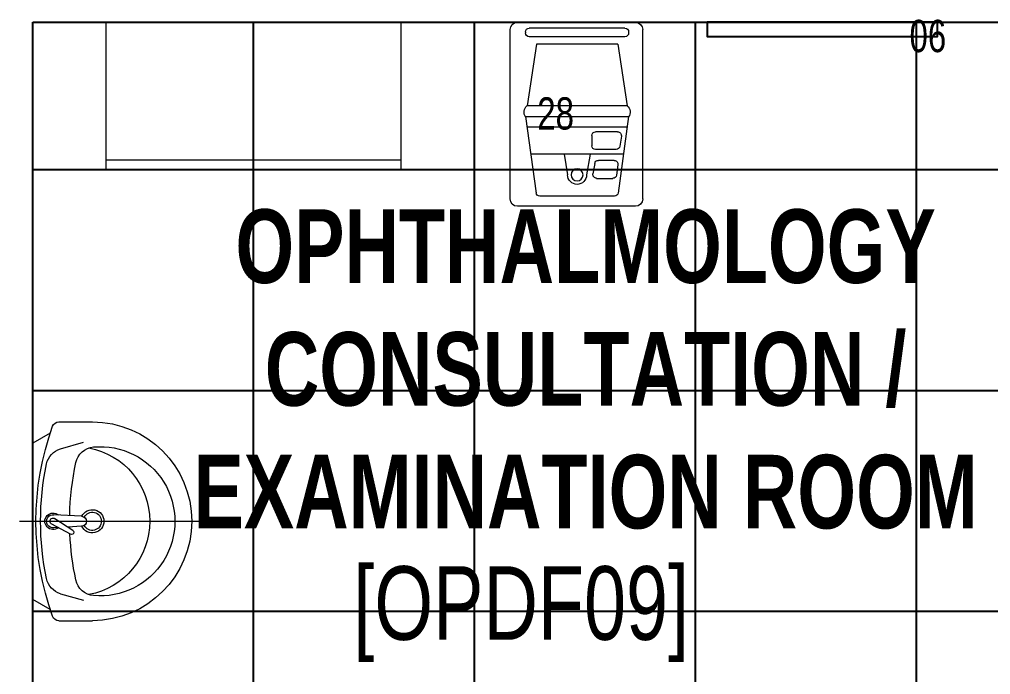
# Model space of a CAD drawing. Extents: x -560814 to 57327, y -29287 to 19916.
# Drawn here: x 10240 to 12877, y -9032 to -7252 of the extents above; entities that cross this region are included whole.
import ezdxf

# ---------------------------------------------------------------- set-up
doc = ezdxf.new("R2010")
doc.units = 0
doc.header["$LTSCALE"] = 0.25
doc.linetypes.add('DASHDOT', pattern=[25.4, 12.7, -6.35, 0, -6.35])
for name, color, linetype, lineweight in [('01-First Floor$0$72_EGR_BASE_TEXT', 252, 'Continuous', 5), ('01-First Floor$0$72_EGR_EQP_TAG', 142, 'Continuous', 5), ('01-First Floor$0$LOADING', 253, 'Continuous', 5), ('01-First Floor$0$SANIT', 250, 'Continuous', 5), ('01-First Floor$0$Walls', 251, 'Continuous', 5), ('E-LITE-CLNG-CNDT', 6, 'DASHDOT', 35)]:
    doc.layers.add(name, color=color, linetype=linetype, lineweight=lineweight)
doc.layers.add('01-First Floor$0$FALSE CEILING', color=251, linetype='Continuous')
doc.styles.add('01-First Floor$0$X3G_ENTITY_257CFD', font='swisscl.ttf', dxfattribs={"height": 200})
doc.styles.add('01-First Floor$0$X3G_ENTITY_9EC9', font='swisscl.ttf', dxfattribs={"height": 0.2})
doc.styles.add('01-First Floor$0$X3G_ENTITY_9F38', font='swisscl.ttf', dxfattribs={"height": 0.2})

# ---------------------------------------------------------------- blocks, each defined once
blk = doc.blocks.new('*X285')
at = {"color": 0}
for p, q in [((5, 3), (5, 3)), ((5, 3), (5, 3)), ((5, 3), (5, 3)), ((5, 3), (5, 3)), ((5, 3), (5, 3)), ((5, 3), (5, 3)), ((5, 3), (5, 3)), ((5, 3), (5, 3)), ((5, 3), (5, 3)), ((5, 3), (5, 3)), ((5, 3), (5, 3)), ((5, 3), (5, 3)), ((5, 3), (5, 3)), ((5, 3), (5, 3)), ((5, 3), (5, 3)), ((5, 3), (5, 3)), ((5, 3), (5, 3)), ((5, 3), (5, 3)), ((5, 3), (5, 3)), ((5, 3), (5, 3)), ((5, 3), (5, 3)), ((5, 3), (5, 3)), ((5, 3), (5, 3)), ((5, 3), (5, 3)), ((5, 3), (5, 3)), ((5, 3), (5, 3)), ((5, 3), (5, 3)), ((5, 3), (5, 3)), ((5, 3), (5, 3)), ((5, 3), (5, 3)), ((5, 3), (5, 3)), ((5, 3), (5, 3)), ((5, 3), (5, 3)), ((5, 3), (5, 3)), ((5, 3), (5, 3)), ((5, 3), (5, 3)), ((5, 3), (5, 3)), ((5, 3), (5, 3)), ((5, 3), (5, 3)), ((5, 3), (5, 3)), ((5, 3), (5, 3)), ((5, 3), (5, 3)), ((5, 3), (5, 3)), ((5, 3), (5, 3)), ((5, 3), (5, 3)), ((5, 3), (5, 3)), ((5, 3), (5, 3)), ((5, 3), (5, 3)), ((5, 3), (5, 3)), ((5, 3), (5, 3)), ((5, 3), (5, 3)), ((5, 3), (5, 3)), ((5, 3), (5, 3)), ((5, 3), (5, 3)), ((5, 3), (5, 3)), ((5, 3), (5, 3)), ((5, 3), (5, 3)), ((5, 3), (5, 3)), ((5, 3), (5, 3)), ((5, 3), (5, 3)), ((5, 3), (5, 3)), ((5, 3), (5, 3)), ((5, 3), (5, 3)), ((5, 3), (5, 3)), ((5, 3), (5, 3)), ((5, 3), (5, 3)), ((6, 3), (5, 3)), ((5, 3), (5, 3)), ((6, 3), (5, 3)), ((5, 3), (5, 3)), ((6, 3), (5, 3)), ((5, 3), (5, 3)), ((6, 3), (5, 3)), ((5, 3), (5, 3)), ((5, 3), (5, 3)), ((5, 3), (5, 3)), ((5, 3), (5, 3)), ((5, 3), (5, 3)), ((5, 3), (5, 3)), ((5, 3), (5, 3)), ((5, 3), (5, 3)), ((5, 3), (5, 3)), ((5, 3), (5, 3)), ((5, 3), (5, 3)), ((5, 3), (5, 3)), ((5, 3), (5, 3)), ((5, 3), (5, 3)), ((5, 3), (5, 3)), ((5, 3), (5, 3)), ((5, 3), (5, 3)), ((5, 3), (5, 3)), ((5, 3), (5, 3)), ((5, 3), (5, 3)), ((5, 3), (5, 3)), ((5, 3), (5, 3)), ((5, 3), (5, 3)), ((6, 3), (6, 3)), ((6, 3), (6, 3)), ((6, 3), (6, 3)), ((6, 3), (6, 3)), ((6, 3), (6, 3)), ((6, 3), (6, 3)), ((6, 3), (6, 3)), ((6, 3), (6, 3)), ((6, 3), (6, 3)), ((6, 3), (6, 3)), ((6, 3), (6, 3)), ((6, 3), (6, 3)), ((6, 3), (6, 3)), ((6, 3), (6, 3)), ((6, 3), (6, 3)), ((6, 3), (6, 3)), ((6, 3), (6, 3)), ((6, 3), (6, 3)), ((6, 3), (6, 3)), ((6, 3), (6, 3)), ((6, 3), (6, 3)), ((6, 3), (6, 3)), ((6, 3), (6, 3)), ((6, 3), (6, 3)), ((6, 3), (6, 3)), ((6, 3), (6, 3)), ((6, 3), (6, 3)), ((6, 3), (6, 3)), ((6, 3), (6, 3)), ((6, 3), (6, 3)), ((6, 3), (6, 3)), ((6, 3), (6, 3)), ((6, 3), (6, 3)), ((6, 3), (6, 3)), ((6, 3), (6, 3)), ((6, 3), (6, 3)), ((6, 3), (6, 3)), ((6, 3), (6, 3)), ((6, 3), (6, 3)), ((6, 3), (6, 3)), ((6, 3), (6, 3)), ((6, 3), (6, 3)), ((6, 3), (6, 3)), ((6, 3), (6, 3)), ((6, 3), (6, 3)), ((6, 3), (6, 3)), ((6, 3), (6, 3)), ((6, 3), (6, 3)), ((6, 3), (6, 3)), ((6, 3), (6, 3)), ((6, 3), (6, 3)), ((6, 3), (6, 3)), ((6, 3), (6, 3)), ((6, 3), (6, 3)), ((6, 3), (6, 3)), ((6, 3), (6, 3)), ((6, 3), (6, 3)), ((6, 3), (6, 3)), ((6, 3), (6, 3)), ((6, 3), (6, 3)), ((6, 3), (6, 3)), ((6, 3), (6, 3)), ((6, 3), (6, 3)), ((6, 3), (6, 3)), ((6, 3), (6, 3)), ((6, 3), (6, 3)), ((6, 3), (6, 3)), ((6, 3), (6, 3)), ((6, 3), (6, 3)), ((6, 3), (6, 3)), ((6, 3), (6, 3)), ((6, 3), (6, 3)), ((6, 3), (6, 3)), ((6, 3), (6, 3)), ((6, 3), (6, 3)), ((6, 3), (6, 3)), ((6, 3), (6, 3)), ((6, 3), (6, 3)), ((6, 3), (6, 3)), ((6, 3), (6, 3)), ((6, 3), (6, 3)), ((6, 3), (6, 3)), ((6, 3), (6, 3)), ((6, 3), (6, 3)), ((6, 3), (6, 3)), ((6, 3), (6, 3)), ((6, 3), (6, 3)), ((6, 3), (6, 3)), ((6, 3), (6, 3)), ((6, 3), (6, 3)), ((6, 3), (6, 3)), ((6, 3), (6, 3)), ((6, 3), (6, 3)), ((6, 3), (6, 3)), ((6, 3), (6, 3)), ((6, 3), (6, 3)), ((6, 3), (6, 3)), ((6, 3), (6, 3)), ((6, 3), (6, 3)), ((6, 3), (6, 3)), ((6, 3), (6, 3)), ((6, 3), (6, 3)), ((6, 3), (6, 3)), ((6, 3), (6, 3)), ((6, 3), (6, 3)), ((6, 3), (6, 3)), ((6, 3), (6, 3)), ((6, 3), (6, 3)), ((6, 3), (6, 3)), ((6, 3), (6, 3)), ((6, 3), (6, 3)), ((6, 3), (6, 3)), ((6, 3), (6, 3)), ((6, 3), (6, 3)), ((6, 3), (6, 3)), ((6, 3), (6, 3)), ((6, 3), (6, 3)), ((6, 3), (6, 3)), ((6, 3), (6, 3)), ((6, 3), (6, 3)), ((6, 3), (6, 3)), ((6, 3), (6, 3)), ((6, 3), (6, 3)), ((6, 3), (6, 3)), ((6, 3), (6, 3)), ((6, 3), (6, 3)), ((6, 3), (6, 3)), ((6, 3), (6, 3)), ((6, 3), (6, 3)), ((6, 3), (6, 3)), ((6, 3), (6, 3)), ((6, 3), (6, 3)), ((6, 3), (6, 3)), ((6, 3), (6, 3)), ((6, 3), (6, 3)), ((6, 3), (6, 3)), ((6, 3), (6, 3)), ((6, 3), (6, 3)), ((6, 3), (6, 3)), ((6, 3), (6, 3)), ((6, 3), (6, 3)), ((6, 3), (6, 3)), ((6, 3), (6, 3)), ((6, 3), (6, 3)), ((6, 3), (6, 3)), ((6, 3), (6, 3)), ((6, 3), (6, 3)), ((6, 3), (6, 3)), ((6, 3), (6, 3)), ((6, 3), (6, 3)), ((6, 3), (6, 3)), ((6, 3), (6, 3)), ((6, 3), (6, 3)), ((6, 3), (6, 3)), ((6, 3), (6, 3)), ((6, 3), (6, 3)), ((6, 3), (6, 3)), ((6, 3), (6, 3)), ((6, 3), (6, 3)), ((6, 3), (6, 3)), ((6, 3), (6, 3)), ((6, 3), (6, 3)), ((6, 3), (6, 3)), ((6, 3), (6, 3)), ((6, 3), (6, 3)), ((6, 3), (6, 3)), ((6, 3), (6, 3)), ((6, 3), (6, 3)), ((6, 3), (6, 3)), ((6, 3), (6, 3)), ((6, 3), (6, 3)), ((6, 3), (6, 3)), ((6, 3), (6, 3)), ((6, 3), (6, 3)), ((6, 3), (6, 3)), ((6, 3), (6, 3)), ((6, 3), (6, 3)), ((6, 3), (6, 3)), ((6, 3), (6, 3)), ((6, 3), (6, 3)), ((6, 3), (6, 3)), ((6, 3), (6, 3)), ((6, 3), (6, 3)), ((6, 3), (6, 3)), ((6, 3), (6, 3)), ((6, 3), (6, 3)), ((6, 3), (6, 3)), ((6, 3), (6, 3)), ((6, 3), (6, 3)), ((6, 3), (6, 3)), ((6, 3), (6, 3)), ((6, 3), (6, 3)), ((6, 3), (6, 3)), ((6, 3), (6, 3)), ((6, 3), (6, 3)), ((6, 3), (6, 3)), ((6, 3), (6, 3)), ((6, 3), (6, 3)), ((6, 3), (6, 3)), ((6, 3), (6, 3)), ((6, 3), (6, 3)), ((6, 3), (6, 3)), ((6, 3), (6, 3)), ((6, 3), (6, 3)), ((6, 3), (5, 3)), ((6, 3), (5, 3)), ((6, 3), (5, 3)), ((6, 3), (5, 3)), ((6, 3), (5, 3)), ((6, 3), (6, 3)), ((6, 3), (6, 3)), ((6, 3), (6, 3)), ((6, 3), (6, 3)), ((6, 3), (6, 3)), ((6, 3), (6, 3)), ((6, 3), (6, 3)), ((6, 3), (6, 3)), ((6, 3), (6, 3)), ((6, 3), (6, 3)), ((6, 3), (6, 3)), ((6, 3), (6, 3)), ((6, 3), (6, 3)), ((6, 3), (6, 3)), ((6, 3), (6, 3)), ((6, 3), (6, 3)), ((6, 3), (6, 3)), ((6, 3), (6, 3)), ((6, 3), (6, 3)), ((6, 3), (6, 3)), ((6, 3), (6, 3)), ((6, 3), (6, 3)), ((6, 3), (6, 3)), ((6, 3), (6, 3)), ((6, 3), (6, 3)), ((6, 3), (6, 3)), ((6, 3), (6, 3)), ((6, 3), (6, 3)), ((6, 3), (6, 3)), ((6, 3), (6, 3)), ((6, 3), (6, 3)), ((6, 3), (6, 3)), ((6, 3), (6, 3)), ((6, 3), (6, 3)), ((6, 3), (6, 3)), ((6, 3), (6, 3)), ((6, 3), (6, 3)), ((6, 3), (6, 3)), ((6, 3), (6, 3)), ((6, 3), (6, 3)), ((6, 3), (6, 3)), ((6, 3), (6, 3)), ((6, 3), (6, 3)), ((6, 3), (6, 3)), ((6, 3), (6, 3)), ((6, 3), (6, 3)), ((6, 3), (6, 3)), ((6, 3), (6, 3)), ((6, 3), (6, 3)), ((6, 3), (6, 3)), ((6, 3), (6, 3)), ((6, 3), (6, 3)), ((6, 3), (6, 3)), ((6, 3), (6, 3)), ((6, 3), (6, 3)), ((6, 3), (6, 3)), ((6, 3), (6, 3)), ((6, 3), (6, 3)), ((6, 3), (6, 3)), ((6, 3), (6, 3)), ((6, 3), (6, 3)), ((6, 3), (6, 3)), ((6, 3), (6, 3)), ((6, 3), (6, 3)), ((6, 3), (6, 3)), ((6, 3), (6, 3)), ((6, 3), (6, 3)), ((6, 3), (6, 3)), ((6, 3), (6, 3)), ((6, 3), (6, 3)), ((6, 3), (6, 3)), ((6, 3), (6, 3)), ((6, 3), (6, 3)), ((6, 3), (6, 3)), ((6, 3), (6, 3)), ((6, 3), (6, 3)), ((6, 3), (6, 3)), ((6, 3), (6, 3)), ((6, 3), (6, 3)), ((6, 3), (6, 3)), ((6, 3), (6, 3)), ((6, 3), (6, 3)), ((6, 3), (6, 3)), ((6, 3), (6, 3)), ((6, 3), (6, 3)), ((6, 3), (6, 3)), ((6, 3), (6, 3)), ((6, 3), (6, 3)), ((6, 3), (6, 3)), ((6, 3), (6, 3)), ((6, 3), (6, 3)), ((6, 3), (6, 3)), ((6, 3), (6, 3)), ((6, 3), (6, 3)), ((6, 3), (6, 3)), ((6, 3), (6, 3)), ((6, 3), (6, 3)), ((6, 3), (6, 3)), ((6, 3), (6, 3)), ((6, 3), (6, 3)), ((6, 3), (6, 3)), ((6, 3), (6, 3)), ((6, 3), (6, 3)), ((6, 3), (6, 3)), ((6, 3), (6, 3)), ((6, 3), (6, 3)), ((6, 3), (6, 3)), ((6, 3), (6, 3)), ((6, 3), (6, 3)), ((6, 3), (6, 3)), ((6, 3), (6, 3)), ((6, 3), (6, 3)), ((6, 3), (6, 3)), ((6, 3), (6, 3)), ((6, 3), (6, 3)), ((6, 3), (6, 3)), ((6, 3), (6, 3)), ((6, 3), (6, 3)), ((6, 3), (6, 3)), ((6, 3), (6, 3)), ((6, 3), (6, 3)), ((6, 3), (6, 3)), ((6, 3), (6, 3)), ((6, 3), (6, 3)), ((6, 3), (6, 3)), ((6, 3), (6, 3)), ((6, 3), (6, 3)), ((6, 3), (6, 3)), ((6, 3), (6, 3)), ((6, 3), (6, 3)), ((6, 3), (6, 3)), ((6, 3), (6, 3)), ((6, 3), (6, 3)), ((6, 3), (6, 3)), ((6, 3), (6, 3)), ((6, 3), (6, 3)), ((6, 3), (6, 3)), ((6, 3), (6, 3)), ((6, 3), (6, 3)), ((6, 3), (6, 3)), ((6, 3), (6, 3)), ((6, 3), (6, 3)), ((6, 3), (6, 3)), ((6, 3), (6, 3)), ((6, 3), (6, 3)), ((6, 3), (6, 3)), ((6, 3), (6, 3)), ((6, 3), (6, 3)), ((6, 3), (6, 3)), ((6, 3), (6, 3)), ((6, 3), (6, 3)), ((6, 3), (6, 3)), ((6, 3), (6, 3)), ((6, 3), (6, 3)), ((6, 3), (6, 3)), ((6, 3), (6, 3)), ((6, 3), (6, 3)), ((6, 3), (6, 3)), ((6, 3), (6, 3)), ((6, 3), (6, 3)), ((6, 3), (6, 3)), ((6, 3), (6, 3)), ((6, 3), (6, 3)), ((6, 3), (6, 3)), ((6, 3), (6, 3)), ((6, 3), (6, 3)), ((6, 3), (6, 3)), ((6, 3), (6, 3)), ((6, 3), (6, 3)), ((6, 3), (6, 3)), ((6, 3), (6, 3)), ((6, 3), (6, 3)), ((6, 3), (6, 3)), ((6, 3), (6, 3)), ((6, 3), (6, 3)), ((6, 3), (6, 3)), ((6, 3), (6, 3)), ((6, 3), (6, 3)), ((6, 3), (6, 3)), ((6, 3), (6, 3)), ((6, 3), (6, 3)), ((6, 3), (6, 3)), ((6, 3), (6, 3)), ((6, 3), (6, 3)), ((6, 3), (6, 3)), ((6, 3), (6, 3)), ((6, 3), (6, 3)), ((6, 3), (6, 3)), ((6, 3), (6, 3)), ((6, 3), (6, 3)), ((6, 3), (6, 3)), ((6, 3), (6, 3)), ((6, 3), (6, 3)), ((6, 3), (6, 3)), ((6, 3), (6, 3)), ((6, 3), (6, 3)), ((6, 3), (6, 3)), ((6, 3), (6, 3)), ((6, 3), (6, 3)), ((6, 3), (6, 3)), ((6, 3), (6, 3)), ((6, 3), (6, 3)), ((6, 3), (6, 3)), ((6, 3), (6, 3)), ((6, 3), (6, 3)), ((6, 3), (6, 3)), ((6, 3), (6, 3)), ((6, 3), (6, 3)), ((6, 3), (6, 3)), ((6, 3), (6, 3)), ((6, 3), (6, 3)), ((6, 3), (6, 3)), ((6, 3), (6, 3)), ((6, 3), (6, 3)), ((6, 3), (6, 3)), ((6, 3), (6, 3)), ((6, 3), (6, 3)), ((6, 3), (6, 3)), ((6, 3), (6, 3)), ((6, 3), (6, 3)), ((6, 3), (6, 3)), ((6, 3), (6, 3)), ((6, 3), (6, 3)), ((6, 3), (6, 3)), ((6, 3), (6, 3)), ((6, 3), (6, 3)), ((6, 3), (6, 3)), ((6, 3), (6, 3)), ((6, 3), (6, 3)), ((6, 3), (6, 3)), ((6, 3), (6, 3)), ((6, 3), (6, 3)), ((6, 3), (6, 3)), ((6, 3), (6, 3)), ((6, 3), (6, 3)), ((6, 3), (6, 3)), ((6, 3), (6, 3)), ((6, 3), (6, 3)), ((6, 3), (6, 3)), ((6, 3), (6, 3)), ((6, 3), (6, 3)), ((6, 3), (6, 3)), ((6, 3), (6, 3)), ((6, 3), (6, 3)), ((6, 3), (6, 3)), ((6, 3), (6, 3)), ((6, 3), (6, 3)), ((6, 3), (6, 3)), ((6, 3), (6, 3)), ((6, 3), (6, 3)), ((6, 3), (6, 3)), ((6, 3), (6, 3)), ((6, 3), (6, 3)), ((6, 3), (6, 3)), ((6, 3), (6, 3)), ((6, 3), (6, 3)), ((6, 3), (6, 3)), ((6, 3), (6, 3)), ((6, 3), (6, 3)), ((6, 3), (6, 3)), ((6, 3), (6, 3)), ((6, 3), (6, 3)), ((6, 3), (6, 3)), ((6, 3), (6, 3)), ((6, 3), (6, 3)), ((6, 3), (6, 3)), ((6, 3), (6, 3)), ((6, 3), (6, 3)), ((6, 3), (6, 3)), ((6, 3), (6, 3)), ((6, 3), (6, 3)), ((6, 3), (6, 3)), ((6, 3), (6, 3)), ((6, 3), (6, 3)), ((6, 3), (6, 3)), ((6, 3), (6, 3)), ((6, 3), (6, 3)), ((6, 3), (6, 3)), ((6, 3), (6, 3)), ((6, 3), (6, 3)), ((6, 3), (6, 3)), ((6, 3), (6, 3)), ((6, 3), (6, 3)), ((6, 3), (6, 3)), ((6, 3), (6, 3)), ((6, 3), (6, 3)), ((6, 3), (6, 3)), ((6, 3), (6, 3)), ((6, 3), (6, 3)), ((6, 3), (6, 3)), ((6, 3), (6, 3)), ((6, 3), (6, 3)), ((6, 3), (6, 3)), ((6, 3), (6, 3)), ((6, 3), (6, 3)), ((6, 3), (6, 3)), ((6, 3), (6, 3)), ((6, 3), (6, 3)), ((6, 3), (6, 3)), ((6, 3), (6, 3)), ((6, 3), (6, 3)), ((6, 3), (6, 3)), ((6, 3), (6, 3)), ((6, 3), (6, 3)), ((6, 3), (6, 3)), ((6, 3), (6, 3)), ((6, 3), (6, 3)), ((6, 3), (6, 3)), ((6, 3), (6, 3)), ((6, 3), (6, 3)), ((6, 3), (6, 3)), ((6, 3), (6, 3)), ((6, 3), (6, 3)), ((6, 3), (6, 3)), ((6, 3), (6, 3)), ((6, 3), (6, 3)), ((6, 3), (6, 3))]:
    blk.add_line(p, q, dxfattribs=at)
blk = doc.blocks.new('*X286')
at = {"color": 0}
for p, q in [((13, 1), (13, 1)), ((13, 1), (13, 1)), ((13, 1), (13, 1)), ((13, 1), (13, 1)), ((13, 1), (13, 1)), ((13, 1), (13, 1)), ((13, 1), (13, 1)), ((13, 1), (13, 1)), ((13, 1), (13, 1)), ((13, 1), (13, 1)), ((13, 1), (13, 1)), ((13, 1), (13, 1)), ((13, 1), (13, 1)), ((13, 1), (13, 1)), ((13, 1), (13, 1)), ((13, 1), (14, 1)), ((13, 1), (14, 1)), ((13, 1), (14, 1)), ((13, 1), (13, 1)), ((13, 1), (13, 1)), ((13, 1), (13, 1)), ((13, 1), (13, 1)), ((13, 1), (13, 1)), ((13, 1), (13, 1)), ((13, 1), (13, 1)), ((13, 1), (13, 1)), ((13, 1), (13, 1)), ((13, 1), (13, 1)), ((13, 1), (13, 1)), ((13, 1), (13, 1)), ((13, 1), (13, 1)), ((13, 1), (13, 1)), ((13, 1), (13, 1)), ((13, 1), (13, 1)), ((13, 1), (13, 1)), ((13, 1), (13, 1)), ((13, 1), (13, 1)), ((13, 1), (13, 1)), ((13, 1), (13, 1)), ((13, 1), (13, 1)), ((13, 1), (13, 1)), ((13, 1), (13, 1)), ((13, 1), (13, 1)), ((13, 1), (13, 1)), ((13, 1), (13, 1)), ((13, 1), (13, 1)), ((13, 1), (13, 1)), ((13, 1), (13, 1)), ((13, 1), (13, 1)), ((13, 1), (13, 1)), ((13, 1), (13, 1)), ((13, 1), (13, 1)), ((13, 1), (13, 1)), ((13, 1), (13, 1)), ((13, 1), (13, 1)), ((13, 1), (13, 1)), ((13, 1), (13, 1)), ((13, 1), (13, 1)), ((13, 1), (13, 1)), ((13, 1), (13, 1)), ((13, 1), (13, 1)), ((13, 1), (13, 1)), ((13, 1), (13, 1)), ((13, 1), (13, 1)), ((13, 1), (13, 1)), ((13, 1), (13, 1)), ((13, 1), (13, 1)), ((13, 1), (13, 1)), ((13, 1), (13, 1)), ((13, 1), (13, 1)), ((13, 1), (13, 1)), ((13, 1), (13, 1)), ((13, 1), (13, 1)), ((13, 1), (13, 1)), ((13, 1), (13, 1)), ((13, 1), (13, 1)), ((13, 1), (13, 1)), ((13, 1), (13, 1)), ((13, 1), (13, 1)), ((13, 1), (13, 1)), ((13, 1), (13, 1)), ((13, 1), (13, 1)), ((13, 1), (13, 1)), ((13, 1), (13, 1)), ((13, 1), (13, 1)), ((13, 1), (13, 1)), ((13, 1), (13, 1)), ((13, 1), (13, 1)), ((13, 1), (13, 1)), ((13, 1), (13, 1)), ((13, 1), (13, 1)), ((13, 1), (13, 1)), ((13, 1), (13, 1)), ((13, 1), (13, 1)), ((13, 1), (13, 1)), ((13, 1), (13, 1)), ((13, 1), (13, 1)), ((13, 1), (13, 1)), ((13, 1), (13, 1)), ((13, 1), (13, 1)), ((13, 1), (13, 1)), ((13, 1), (13, 1)), ((13, 1), (13, 1)), ((13, 1), (13, 1)), ((13, 1), (13, 1)), ((13, 1), (13, 1)), ((13, 1), (13, 1)), ((13, 1), (13, 1)), ((13, 1), (13, 1)), ((13, 1), (13, 1)), ((13, 1), (13, 1)), ((13, 1), (13, 1)), ((13, 1), (13, 1)), ((13, 1), (13, 1)), ((13, 1), (13, 1)), ((13, 1), (13, 1)), ((13, 1), (13, 1)), ((13, 1), (13, 1)), ((13, 1), (13, 1)), ((13, 1), (13, 1)), ((13, 1), (13, 1)), ((13, 1), (13, 1)), ((13, 1), (13, 1)), ((13, 1), (14, 1)), ((13, 0), (13, 0)), ((13, 0), (13, 0)), ((13, 0), (13, 0)), ((13, 0), (13, 0)), ((13, 0), (13, 0)), ((13, 0), (13, 0)), ((13, 0), (13, 0)), ((13, 0), (13, 0)), ((13, 0), (13, 0)), ((13, 0), (13, 0)), ((13, 0), (13, 0)), ((13, 0), (13, 0)), ((13, 0), (13, 0)), ((13, 0), (13, 0)), ((13, 0), (13, 0)), ((13, 0), (13, 0)), ((13, 0), (13, 0)), ((13, 0), (13, 0)), ((13, 0), (13, 0)), ((13, 0), (13, 0)), ((13, 0), (13, 0)), ((13, 0), (13, 0)), ((13, 0), (13, 0)), ((13, 0), (13, 0)), ((13, 0), (13, 0)), ((13, 0), (13, 0)), ((13, 0), (13, 0)), ((13, 0), (13, 0)), ((13, 0), (13, 0)), ((13, 0), (13, 0)), ((13, 0), (13, 0)), ((13, 0), (13, 0)), ((13, 0), (13, 0)), ((13, 0), (13, 0)), ((13, 0), (13, 0)), ((13, 0), (13, 0)), ((13, 0), (13, 0)), ((13, 0), (13, 0)), ((13, 0), (13, 0)), ((13, 0), (13, 0)), ((13, 0), (13, 0)), ((13, 0), (13, 0)), ((13, 0), (13, 0)), ((13, 0), (13, 0)), ((13, 0), (13, 0)), ((13, 0), (13, 0)), ((13, 0), (13, 0)), ((13, 0), (13, 0)), ((13, 0), (14, 0)), ((13, 0), (14, 0)), ((13, 0), (13, 0)), ((13, 0), (14, 0)), ((14, 1), (14, 1)), ((14, 1), (14, 1)), ((14, 1), (14, 1)), ((14, 1), (14, 1)), ((14, 1), (14, 1)), ((14, 1), (14, 1)), ((14, 1), (14, 1)), ((14, 1), (14, 1)), ((14, 1), (14, 1)), ((14, 1), (14, 1)), ((14, 1), (14, 1)), ((14, 1), (14, 1)), ((14, 1), (14, 1)), ((14, 1), (14, 1)), ((14, 1), (14, 1)), ((14, 1), (14, 1)), ((14, 1), (14, 1)), ((14, 1), (14, 1)), ((14, 1), (14, 1)), ((14, 1), (14, 1)), ((14, 1), (14, 1)), ((14, 1), (14, 1)), ((14, 1), (14, 1)), ((14, 1), (14, 1)), ((14, 1), (14, 1)), ((14, 1), (14, 1)), ((14, 1), (14, 1)), ((14, 1), (14, 1)), ((14, 1), (14, 1)), ((14, 1), (14, 1)), ((14, 1), (14, 1)), ((14, 1), (14, 1)), ((14, 1), (14, 1)), ((14, 1), (14, 1)), ((14, 1), (14, 1)), ((14, 1), (14, 1)), ((14, 1), (14, 1)), ((14, 1), (14, 1)), ((14, 1), (14, 1)), ((14, 1), (14, 1)), ((14, 1), (14, 1)), ((14, 1), (14, 1)), ((14, 1), (14, 1)), ((14, 1), (14, 1)), ((14, 1), (14, 1)), ((14, 1), (14, 1)), ((14, 1), (14, 1)), ((14, 1), (14, 1)), ((14, 1), (14, 1)), ((14, 1), (14, 1)), ((14, 1), (14, 1)), ((14, 1), (14, 1)), ((14, 1), (14, 1)), ((14, 1), (14, 1)), ((14, 1), (14, 1)), ((14, 1), (14, 1)), ((14, 1), (14, 1)), ((14, 1), (14, 1)), ((14, 1), (14, 1)), ((14, 1), (14, 1)), ((14, 1), (14, 1)), ((14, 1), (14, 1)), ((14, 1), (14, 1)), ((14, 1), (14, 1)), ((14, 1), (14, 1)), ((14, 1), (14, 1)), ((14, 1), (14, 1)), ((14, 1), (14, 1)), ((14, 1), (14, 1)), ((14, 1), (14, 1)), ((14, 1), (14, 1)), ((14, 1), (14, 1)), ((14, 1), (14, 1)), ((14, 1), (14, 1)), ((14, 1), (14, 1)), ((14, 1), (14, 1)), ((14, 1), (14, 1)), ((14, 1), (14, 1)), ((14, 1), (14, 1)), ((14, 1), (14, 1)), ((14, 1), (14, 1)), ((14, 1), (14, 1)), ((14, 1), (14, 1)), ((14, 1), (14, 1)), ((14, 1), (14, 1)), ((14, 1), (14, 1)), ((14, 1), (14, 1)), ((14, 1), (14, 1)), ((14, 1), (14, 1)), ((14, 1), (14, 1)), ((14, 1), (14, 1)), ((14, 1), (14, 1)), ((14, 1), (14, 1)), ((14, 1), (14, 1)), ((14, 0), (14, 0)), ((14, 0), (14, 0)), ((14, 0), (14, 0)), ((14, 0), (14, 0)), ((14, 0), (14, 0)), ((14, 0), (14, 0)), ((14, 0), (14, 0)), ((14, 0), (14, 0)), ((14, 0), (14, 0)), ((14, 0), (14, 0)), ((14, 0), (14, 0)), ((14, 0), (14, 0)), ((14, 0), (14, 0)), ((14, 0), (14, 0)), ((14, 0), (14, 0)), ((14, 0), (14, 0)), ((14, 0), (14, 0)), ((14, 0), (14, 0)), ((14, 0), (14, 0)), ((14, 0), (14, 0)), ((14, 0), (14, 0)), ((14, 0), (14, 0)), ((14, 0), (14, 0)), ((14, 0), (14, 0)), ((14, 0), (14, 0)), ((14, 0), (14, 0)), ((14, 0), (14, 0)), ((14, 0), (14, 0)), ((14, 0), (14, 0)), ((14, 0), (14, 0)), ((14, 0), (14, 0)), ((14, 0), (14, 0)), ((14, 0), (14, 0)), ((14, 0), (14, 0)), ((14, 0), (14, 0)), ((14, 0), (14, 0)), ((14, 0), (14, 0)), ((14, 0), (14, 0)), ((14, 0), (14, 0)), ((14, 0), (14, 0)), ((14, 0), (14, 0)), ((14, 0), (14, 0)), ((14, 0), (14, 0)), ((14, 0), (14, 0)), ((14, 0), (14, 0)), ((14, 0), (14, 0)), ((14, 0), (14, 0)), ((14, 0), (14, 0)), ((13, 0), (13, 0)), ((13, 0), (14, 0)), ((13, 0), (13, 0)), ((13, 0), (14, 0)), ((13, 0), (13, 0)), ((13, 0), (14, 0)), ((13, 0), (13, 0)), ((13, 0), (13, 0)), ((13, 0), (13, 0)), ((13, 0), (13, 0)), ((13, 0), (14, 0)), ((13, 0), (13, 0)), ((13, 0), (14, 0)), ((13, 0), (13, 0)), ((13, 0), (14, 0)), ((13, 0), (13, 0)), ((13, 0), (14, 0)), ((13, 0), (13, 0)), ((13, 0), (14, 0)), ((13, 0), (13, 0)), ((13, 0), (14, 0)), ((13, 0), (13, 0)), ((13, 0), (14, 0)), ((13, 0), (13, 0)), ((13, 0), (13, 0)), ((13, 0), (13, 0)), ((13, 0), (14, 0)), ((13, 0), (13, 0)), ((13, 0), (14, 0)), ((13, 0), (13, 0)), ((13, 0), (14, 0)), ((13, 0), (13, 0)), ((13, 0), (14, 0)), ((13, 0), (13, 0)), ((13, 0), (13, 0)), ((13, 0), (13, 0)), ((13, 0), (13, 0)), ((13, 0), (13, 0)), ((13, 0), (13, 0)), ((13, 0), (13, 0)), ((13, 0), (13, 0)), ((13, 0), (13, 0)), ((13, 0), (13, 0)), ((13, 0), (13, 0)), ((13, 0), (13, 0)), ((13, 0), (13, 0)), ((13, 0), (13, 0)), ((13, 0), (13, 0)), ((13, 0), (13, 0)), ((13, 0), (13, 0)), ((13, 0), (13, 0)), ((13, 0), (13, 0)), ((13, 0), (13, 0)), ((13, 0), (13, 0)), ((13, 0), (13, 0)), ((13, 0), (13, 0)), ((13, 0), (13, 0)), ((13, 0), (13, 0)), ((13, 0), (13, 0)), ((13, 0), (13, 0)), ((13, 0), (13, 0)), ((13, 0), (13, 0)), ((13, 0), (13, 0)), ((13, 0), (13, 0)), ((13, -1), (13, -1)), ((13, -1), (13, -1)), ((13, -1), (13, -1)), ((13, -1), (13, -1)), ((13, -1), (13, -1)), ((13, -1), (14, -1)), ((13, -1), (13, -1)), ((14, 0), (14, 0)), ((14, 0), (14, 0)), ((14, 0), (14, 0)), ((14, 0), (14, 0)), ((14, 0), (14, 0)), ((14, 0), (14, 0)), ((14, 0), (14, 0)), ((14, 0), (14, 0)), ((14, 0), (14, 0)), ((14, 0), (14, 0)), ((14, 0), (14, 0)), ((14, 0), (14, 0)), ((14, 0), (14, 0)), ((14, 0), (14, 0)), ((14, 0), (14, 0)), ((13, 0), (14, 0)), ((14, 0), (14, 0)), ((14, 0), (14, 0)), ((14, 0), (14, 0)), ((14, 0), (14, 0)), ((14, 0), (14, 0)), ((14, 0), (14, 0)), ((14, 0), (14, 0)), ((14, 0), (14, 0)), ((14, 0), (14, 0)), ((14, 0), (14, 0)), ((14, 0), (14, 0)), ((14, 0), (14, 0)), ((14, 0), (14, 0)), ((14, 0), (14, 0)), ((14, 0), (14, 0)), ((14, 0), (14, 0)), ((14, 0), (14, 0)), ((14, 0), (14, 0)), ((14, 0), (14, 0)), ((14, 0), (14, 0)), ((14, 0), (14, 0)), ((14, 0), (14, 0)), ((14, 0), (14, 0)), ((14, 0), (14, 0)), ((14, 0), (14, 0)), ((14, 0), (14, 0)), ((14, 0), (14, 0)), ((14, 0), (14, 0)), ((14, 0), (14, 0)), ((14, 0), (14, 0)), ((14, 0), (14, 0)), ((14, 0), (14, 0)), ((14, 0), (14, 0)), ((14, 0), (14, 0)), ((14, -1), (14, -1)), ((14, -1), (14, -1)), ((14, -1), (14, -1)), ((14, -1), (14, -1)), ((14, -1), (14, -1))]:
    blk.add_line(p, q, dxfattribs=at)
blk = doc.blocks.new('01-First Floor$0$ME13380B-P')
for p, q in [((-0.18, 0.02), (-0.18, 0.48)), ((-0.16, 0.5), (0.16, 0.5)), ((-0.1316, 0.484), (0.1279, 0.484)), ((0.18, 0.02), (0.18, 0.48)), ((-0.1418, 0.4738), (-0.1418, 0.4709)), ((-0.1316, 0.4607), (0.1279, 0.4607)), ((0.1382, 0.4738), (0.1382, 0.4709)), ((-0.1121, 0.4407), (-0.1379, 0.2729)), ((-0.1121, 0.4407), (0.1084, 0.4407)), ((0.1084, 0.4407), (0.1342, 0.2729)), ((-0.1379, 0.2729), (0.1342, 0.2729)), ((-0.1418, 0.244), (-0.1133, 0.0362)), ((-0.1417, 0.2432), (0.138, 0.2432)), ((0.1382, 0.244), (0.1096, 0.0362)), ((-0.1379, 0.2151), (0.1342, 0.2151)), ((-0.122, 0.1909), (-0.1181, 0.163)), ((-0.1118, 0.2026), (-0.0521, 0.2026)), ((-0.0418, 0.1923), (-0.0418, 0.1644)), ((-0.1278, 0.1416), (0.1241, 0.1416)), ((-0.108, 0.1541), (-0.0521, 0.1541)), ((-0.0371, 0.1416), (-0.0277, 0.0855)), ((0.0334, 0.1416), (0.024, 0.0855)), ((-0.1128, 0.1131), (-0.1089, 0.0849)), ((-0.1026, 0.1248), (-0.0597, 0.1248)), ((-0.0496, 0.1162), (-0.0448, 0.088)), ((-0.0549, 0.076), (-0.0988, 0.076)), ((-0.1032, 0.0273), (0.0995, 0.0273)), ((-0.16, 0), (0.16, 0))]:
    blk.add_line(p, q)
for points in [[(0.1084, 0.4407), (0.1084, 0.4407), (0.1084, 0.4407), (0.1084, 0.4407), (0.1084, 0.4407), (0.1084, 0.4407), (0.1084, 0.4407), (0.1084, 0.4407), (0.1084, 0.4407), (0.1084, 0.4407), (0.1084, 0.4407), (0.1084, 0.4407), (0.1084, 0.4407), (0.1084, 0.4407), (0.1084, 0.4407), (0.1084, 0.4407), (0.1084, 0.4407), (0.1084, 0.4407), (0.1084, 0.4407), (0.1084, 0.4407), (0.1084, 0.4407), (0.1084, 0.4407), (0.1084, 0.4407), (0.1084, 0.4407), (0.1084, 0.4407), (0.1084, 0.4407), (0.1084, 0.4407), (0.1084, 0.4407), (0.1084, 0.4407), (0.1084, 0.4407), (0.1084, 0.4407), (0.1084, 0.4407), (0.1084, 0.4407), (0.1084, 0.4407), (0.1084, 0.4407), (0.1084, 0.4407), (0.1084, 0.4407), (0.1084, 0.4407), (0.1084, 0.4407), (0.1084, 0.4407), (0.1084, 0.4407), (0.1084, 0.4407), (0.1084, 0.4407), (0.1084, 0.4407), (0.1084, 0.4407), (0.1084, 0.4407), (0.1084, 0.4407), (0.1084, 0.4407), (0.1084, 0.4407), (0.1084, 0.4407), (0.1084, 0.4407), (0.1084, 0.4407), (0.1084, 0.4407), (0.1084, 0.4407), (0.1084, 0.4407), (0.1084, 0.4407), (0.1084, 0.4407), (0.1084, 0.4407), (0.1084, 0.4407), (0.1084, 0.4407), (0.1084, 0.4407), (0.1084, 0.4407), (0.1084, 0.4407), (0.1084, 0.4407), (0.1084, 0.4407), (0.1084, 0.4407), (0.1084, 0.4407), (0.1084, 0.4407), (0.1084, 0.4407), (0.1084, 0.4407), (0.1084, 0.4407), (0.1084, 0.4407), (0.1084, 0.4407), (0.1084, 0.4407), (0.1084, 0.4407), (0.1084, 0.4407), (0.1084, 0.4407), (0.1084, 0.4407), (0.1084, 0.4407), (0.1084, 0.4407), (0.1084, 0.4407), (0.1084, 0.4407), (0.1084, 0.4407), (0.1084, 0.4407), (0.1084, 0.4407), (0.1084, 0.4407), (0.1084, 0.4407), (0.1084, 0.4407), (0.1084, 0.4407), (0.1084, 0.4407), (0.1084, 0.4407), (0.1084, 0.4407), (0.1084, 0.4407), (0.1084, 0.4407), (0.1084, 0.4407), (0.1084, 0.4407), (0.1084, 0.4407), (0.1084, 0.4407), (0.1084, 0.4407), (0.1084, 0.4407), (0.1084, 0.4407), (0.1084, 0.4407), (0.1084, 0.4407), (0.1084, 0.4407), (0.1084, 0.4407), (0.1084, 0.4407), (0.1084, 0.4407), (0.1084, 0.4407), (0.1084, 0.4407), (0.1084, 0.4407), (0.1084, 0.4407), (0.1084, 0.4407), (0.1084, 0.4407), (0.1084, 0.4407), (0.1084, 0.4407), (0.1084, 0.4407), (0.1084, 0.4407), (0.1084, 0.4407), (0.1084, 0.4407), (0.1084, 0.4407), (0.1084, 0.4407), (0.1084, 0.4407), (0.1084, 0.4407), (0.1084, 0.4407), (0.1084, 0.4407), (0.1084, 0.4407), (0.1084, 0.4407), (0.1084, 0.4407), (0.1084, 0.4407), (0.1084, 0.4407), (0.1084, 0.4407), (0.1084, 0.4407), (0.1084, 0.4407), (0.1084, 0.4407), (0.1084, 0.4407), (0.1084, 0.4407), (0.1084, 0.4407), (0.1084, 0.4407), (0.1084, 0.4407), (0.1084, 0.4407), (0.1084, 0.4407), (0.1084, 0.4407), (0.1084, 0.4407), (0.1084, 0.4407), (0.1084, 0.4407), (0.1084, 0.4407), (0.1084, 0.4407), (0.1084, 0.4407), (0.1084, 0.4407), (0.1084, 0.4407), (0.1084, 0.4407), (0.1084, 0.4407), (0.1084, 0.4407), (0.1084, 0.4407), (0.1084, 0.4407), (0.1084, 0.4407), (0.1084, 0.4407), (0.1084, 0.4407), (0.1084, 0.4407), (0.1084, 0.4407), (0.1084, 0.4407), (0.1084, 0.4407), (0.1084, 0.4407), (0.1084, 0.4407), (0.1084, 0.4407), (0.1084, 0.4407), (0.1084, 0.4407), (0.1084, 0.4407), (0.1084, 0.4407), (0.1084, 0.4407), (0.1084, 0.4407), (0.1084, 0.4407), (0.1084, 0.4407), (0.1084, 0.4407), (0.1084, 0.4407), (0.1084, 0.4407), (0.1084, 0.4407), (0.1084, 0.4407), (0.1084, 0.4407), (0.1084, 0.4407), (0.1084, 0.4407), (0.1084, 0.4407), (0.1084, 0.4407), (0.1084, 0.4407), (0.1084, 0.4407), (0.1084, 0.4407), (0.1084, 0.4407), (0.1084, 0.4407), (0.1084, 0.4407), (0.1084, 0.4407), (0.1084, 0.4407), (0.1084, 0.4407), (0.1084, 0.4407), (0.1084, 0.4407), (0.1084, 0.4407), (0.1084, 0.4407), (0.1084, 0.4407), (0.1084, 0.4407), (0.1084, 0.4407), (0.1084, 0.4407), (0.1084, 0.4407), (0.1084, 0.4407), (0.1084, 0.4407), (0.1084, 0.4407), (0.1084, 0.4407), (0.1084, 0.4407), (0.1084, 0.4407), (0.1084, 0.4407), (0.1084, 0.4407), (0.1084, 0.4407), (0.1084, 0.4407), (0.1084, 0.4407), (0.1084, 0.4407), (0.1084, 0.4407), (0.1084, 0.4407), (0.1084, 0.4407), (0.1084, 0.4407), (0.1084, 0.4407), (0.1084, 0.4407), (0.1084, 0.4407), (0.1084, 0.4407), (0.1084, 0.4407), (0.1084, 0.4407), (0.1084, 0.4407), (0.1084, 0.4407), (0.1084, 0.4407), (0.1084, 0.4407), (0.1084, 0.4407), (0.1084, 0.4407), (0.1084, 0.4407), (0.1084, 0.4407), (0.1084, 0.4407), (0.1084, 0.4407), (0.1084, 0.4407), (0.1084, 0.4407), (0.1084, 0.4407), (0.1084, 0.4407), (0.1084, 0.4407), (0.1084, 0.4407), (0.1084, 0.4407), (0.1084, 0.4407), (0.1084, 0.4407), (0.1084, 0.4407), (0.1084, 0.4407), (0.1084, 0.4407), (0.1084, 0.4407), (0.1084, 0.4407), (0.1084, 0.4407), (0.1084, 0.4407), (0.1084, 0.4407), (0.1084, 0.4407), (0.1084, 0.4407), (0.1084, 0.4407), (0.1084, 0.4407), (0.1084, 0.4407), (0.1084, 0.4407), (0.1084, 0.4407), (0.1084, 0.4407), (0.1084, 0.4407), (0.1084, 0.4407), (0.1084, 0.4407), (0.1084, 0.4407), (0.1084, 0.4407), (0.1084, 0.4407), (0.1084, 0.4407), (0.1084, 0.4407), (0.1084, 0.4407), (0.1084, 0.4407), (0.1084, 0.4407), (0.1084, 0.4407), (0.1084, 0.4407), (0.1084, 0.4407), (0.1084, 0.4407), (0.1084, 0.4407), (0.1084, 0.4407), (0.1084, 0.4407), (0.1084, 0.4407)], [(0.1084, 0.4407), (0.1084, 0.4407), (0.1084, 0.4407), (0.1084, 0.4407), (0.1084, 0.4407), (0.1084, 0.4407), (0.1084, 0.4407), (0.1084, 0.4407), (0.1084, 0.4407), (0.1084, 0.4407), (0.1084, 0.4407), (0.1084, 0.4407), (0.1084, 0.4407), (0.1084, 0.4407), (0.1084, 0.4407), (0.1084, 0.4407), (0.1084, 0.4407), (0.1084, 0.4407), (0.1084, 0.4407), (0.1084, 0.4407), (0.1084, 0.4407), (0.1084, 0.4407), (0.1084, 0.4407), (0.1084, 0.4407), (0.1084, 0.4407), (0.1084, 0.4407), (0.1084, 0.4407), (0.1084, 0.4407), (0.1084, 0.4407), (0.1084, 0.4407), (0.1084, 0.4407), (0.1084, 0.4407), (0.1084, 0.4407), (0.1084, 0.4407), (0.1084, 0.4407), (0.1084, 0.4407), (0.1084, 0.4407), (0.1084, 0.4407), (0.1084, 0.4407), (0.1084, 0.4407), (0.1084, 0.4407), (0.1084, 0.4407), (0.1084, 0.4407), (0.1084, 0.4407), (0.1084, 0.4407), (0.1084, 0.4407), (0.1084, 0.4407), (0.1084, 0.4407), (0.1084, 0.4407), (0.1084, 0.4407), (0.1084, 0.4407), (0.1084, 0.4407), (0.1084, 0.4407), (0.1084, 0.4407), (0.1084, 0.4407), (0.1084, 0.4407), (0.1084, 0.4407), (0.1084, 0.4407), (0.1084, 0.4407), (0.1084, 0.4407), (0.1084, 0.4407), (0.1084, 0.4407), (0.1084, 0.4407), (0.1084, 0.4407), (0.1084, 0.4407), (0.1084, 0.4407), (0.1084, 0.4407), (0.1084, 0.4407), (0.1084, 0.4407), (0.1084, 0.4407), (0.1084, 0.4407), (0.1084, 0.4407), (0.1084, 0.4407), (0.1084, 0.4407), (0.1084, 0.4407), (0.1084, 0.4407), (0.1084, 0.4407), (0.1084, 0.4407), (0.1084, 0.4407), (0.1084, 0.4407), (0.1084, 0.4407), (0.1084, 0.4407), (0.1084, 0.4407), (0.1084, 0.4407), (0.1084, 0.4407), (0.1084, 0.4407), (0.1084, 0.4407), (0.1084, 0.4407), (0.1084, 0.4407), (0.1084, 0.4407), (0.1084, 0.4407), (0.1084, 0.4407), (0.1084, 0.4407), (0.1084, 0.4407), (0.1084, 0.4407), (0.1084, 0.4407), (0.1084, 0.4407), (0.1084, 0.4407), (0.1084, 0.4407), (0.1084, 0.4407), (0.1084, 0.4407), (0.1084, 0.4407), (0.1084, 0.4407), (0.1084, 0.4407), (0.1084, 0.4407), (0.1084, 0.4407), (0.1084, 0.4407), (0.1084, 0.4407), (0.1084, 0.4407), (0.1084, 0.4407), (0.1084, 0.4407), (0.1084, 0.4407), (0.1084, 0.4407), (0.1084, 0.4407), (0.1084, 0.4407), (0.1084, 0.4407), (0.1084, 0.4407), (0.1084, 0.4407), (0.1084, 0.4407), (0.1084, 0.4407), (0.1084, 0.4407), (0.1084, 0.4407), (0.1084, 0.4407), (0.1084, 0.4407), (0.1084, 0.4407), (0.1084, 0.4407), (0.1084, 0.4407), (0.1084, 0.4407), (0.1084, 0.4407), (0.1084, 0.4407), (0.1084, 0.4407), (0.1084, 0.4407), (0.1084, 0.4407), (0.1084, 0.4407), (0.1084, 0.4407), (0.1084, 0.4407), (0.1084, 0.4407), (0.1084, 0.4407), (0.1084, 0.4407), (0.1084, 0.4407), (0.1084, 0.4407), (0.1084, 0.4407), (0.1084, 0.4407), (0.1084, 0.4407), (0.1084, 0.4407), (0.1084, 0.4407), (0.1084, 0.4407), (0.1084, 0.4407), (0.1084, 0.4407), (0.1084, 0.4407), (0.1084, 0.4407), (0.1084, 0.4407), (0.1084, 0.4407), (0.1084, 0.4407), (0.1084, 0.4407), (0.1084, 0.4407), (0.1084, 0.4407), (0.1084, 0.4407), (0.1084, 0.4407), (0.1084, 0.4407), (0.1084, 0.4407), (0.1084, 0.4407), (0.1084, 0.4407), (0.1084, 0.4407), (0.1084, 0.4407), (0.1084, 0.4407), (0.1084, 0.4407), (0.1084, 0.4407), (0.1084, 0.4407), (0.1084, 0.4407), (0.1084, 0.4407), (0.1084, 0.4407), (0.1084, 0.4407), (0.1084, 0.4407), (0.1084, 0.4407), (0.1084, 0.4407), (0.1084, 0.4407), (0.1084, 0.4407), (0.1084, 0.4407), (0.1084, 0.4407), (0.1084, 0.4407), (0.1084, 0.4407), (0.1084, 0.4407), (0.1084, 0.4407), (0.1084, 0.4407), (0.1084, 0.4407), (0.1084, 0.4407), (0.1084, 0.4407), (0.1084, 0.4407), (0.1084, 0.4407), (0.1084, 0.4407), (0.1084, 0.4407), (0.1084, 0.4407), (0.1084, 0.4407), (0.1084, 0.4407), (0.1084, 0.4407), (0.1084, 0.4407), (0.1084, 0.4407), (0.1084, 0.4407), (0.1084, 0.4407), (0.1084, 0.4407), (0.1084, 0.4407), (0.1084, 0.4407), (0.1084, 0.4407), (0.1084, 0.4407), (0.1084, 0.4407), (0.1084, 0.4407), (0.1084, 0.4407), (0.1084, 0.4407), (0.1084, 0.4407), (0.1084, 0.4407), (0.1084, 0.4407), (0.1084, 0.4407), (0.1084, 0.4407), (0.1084, 0.4407), (0.1084, 0.4407), (0.1084, 0.4407), (0.1084, 0.4407), (0.1084, 0.4407)], [(0.1084, 0.4407), (0.1084, 0.4407), (0.1084, 0.4407), (0.1084, 0.4407), (0.1084, 0.4407), (0.1084, 0.4407), (0.1084, 0.4407), (0.1084, 0.4407), (0.1084, 0.4407), (0.1084, 0.4407), (0.1084, 0.4407), (0.1084, 0.4407), (0.1084, 0.4407), (0.1084, 0.4407), (0.1084, 0.4407), (0.1084, 0.4407), (0.1084, 0.4407), (0.1084, 0.4407), (0.1084, 0.4407), (0.1084, 0.4407), (0.1084, 0.4407), (0.1084, 0.4407), (0.1084, 0.4407), (0.1084, 0.4407), (0.1084, 0.4407), (0.1084, 0.4407), (0.1084, 0.4407), (0.1084, 0.4407), (0.1084, 0.4407), (0.1084, 0.4407), (0.1084, 0.4407), (0.1084, 0.4407), (0.1084, 0.4407), (0.1084, 0.4407), (0.1084, 0.4407), (0.1084, 0.4407), (0.1084, 0.4407), (0.1084, 0.4407), (0.1084, 0.4407), (0.1084, 0.4407), (0.1084, 0.4407), (0.1084, 0.4407), (0.1084, 0.4407), (0.1084, 0.4407), (0.1084, 0.4407), (0.1084, 0.4407), (0.1084, 0.4407), (0.1084, 0.4407), (0.1084, 0.4407), (0.1084, 0.4407), (0.1084, 0.4407), (0.1084, 0.4407), (0.1084, 0.4407), (0.1084, 0.4407), (0.1084, 0.4407), (0.1084, 0.4407), (0.1084, 0.4407), (0.1084, 0.4407), (0.1084, 0.4407), (0.1084, 0.4407), (0.1084, 0.4407), (0.1084, 0.4407), (0.1084, 0.4407), (0.1084, 0.4407), (0.1084, 0.4407), (0.1084, 0.4407), (0.1084, 0.4407), (0.1084, 0.4407), (0.1084, 0.4407), (0.1084, 0.4407), (0.1084, 0.4407), (0.1084, 0.4407), (0.1084, 0.4407), (0.1084, 0.4407), (0.1084, 0.4407), (0.1084, 0.4407), (0.1084, 0.4407), (0.1084, 0.4407), (0.1084, 0.4407), (0.1084, 0.4407), (0.1084, 0.4407), (0.1084, 0.4407), (0.1084, 0.4407), (0.1084, 0.4407), (0.1084, 0.4407), (0.1084, 0.4407), (0.1084, 0.4407), (0.1084, 0.4407), (0.1084, 0.4407), (0.1084, 0.4407), (0.1084, 0.4407), (0.1084, 0.4407), (0.1084, 0.4407), (0.1084, 0.4407), (0.1084, 0.4407), (0.1084, 0.4407), (0.1084, 0.4407), (0.1084, 0.4407), (0.1084, 0.4407), (0.1084, 0.4407), (0.1084, 0.4407), (0.1084, 0.4407), (0.1084, 0.4407), (0.1084, 0.4407), (0.1084, 0.4407), (0.1084, 0.4407), (0.1084, 0.4407), (0.1084, 0.4407), (0.1084, 0.4407), (0.1084, 0.4407), (0.1084, 0.4407), (0.1084, 0.4407), (0.1084, 0.4407), (0.1084, 0.4407), (0.1084, 0.4407), (0.1084, 0.4407), (0.1084, 0.4407), (0.1084, 0.4407), (0.1084, 0.4407), (0.1084, 0.4407), (0.1084, 0.4407), (0.1084, 0.4407), (0.1084, 0.4407), (0.1084, 0.4407), (0.1084, 0.4407), (0.1084, 0.4407), (0.1084, 0.4407), (0.1084, 0.4407), (0.1084, 0.4407), (0.1084, 0.4407), (0.1084, 0.4407), (0.1084, 0.4407), (0.1084, 0.4407), (0.1084, 0.4407), (0.1084, 0.4407), (0.1084, 0.4407), (0.1084, 0.4407), (0.1084, 0.4407), (0.1084, 0.4407), (0.1084, 0.4407), (0.1084, 0.4407), (0.1084, 0.4407), (0.1084, 0.4407), (0.1084, 0.4407), (0.1084, 0.4407), (0.1084, 0.4407), (0.1084, 0.4407), (0.1084, 0.4407), (0.1084, 0.4407), (0.1084, 0.4407), (0.1084, 0.4407), (0.1084, 0.4407), (0.1084, 0.4407), (0.1084, 0.4407), (0.1084, 0.4407), (0.1084, 0.4407), (0.1084, 0.4407), (0.1084, 0.4407), (0.1084, 0.4407), (0.1084, 0.4407), (0.1084, 0.4407), (0.1084, 0.4407), (0.1084, 0.4407), (0.1084, 0.4407), (0.1084, 0.4407), (0.1084, 0.4407), (0.1084, 0.4407), (0.1084, 0.4407), (0.1084, 0.4407), (0.1084, 0.4407), (0.1084, 0.4407), (0.1084, 0.4407), (0.1084, 0.4407), (0.1084, 0.4407), (0.1084, 0.4407), (0.1084, 0.4407), (0.1084, 0.4407), (0.1084, 0.4407), (0.1084, 0.4407), (0.1084, 0.4407), (0.1084, 0.4407), (0.1084, 0.4407), (0.1084, 0.4407), (0.1084, 0.4407), (0.1084, 0.4407), (0.1084, 0.4407), (0.1084, 0.4407), (0.1084, 0.4407), (0.1084, 0.4407), (0.1084, 0.4407), (0.1084, 0.4407), (0.1084, 0.4407), (0.1084, 0.4407), (0.1084, 0.4407), (0.1084, 0.4407), (0.1084, 0.4407), (0.1084, 0.4407), (0.1084, 0.4407), (0.1084, 0.4407), (0.1084, 0.4407), (0.1084, 0.4407), (0.1084, 0.4407), (0.1084, 0.4407), (0.1084, 0.4407), (0.1084, 0.4407), (0.1084, 0.4407), (0.1084, 0.4407), (0.1084, 0.4407), (0.1084, 0.4407), (0.1084, 0.4407), (0.1084, 0.4407), (0.1084, 0.4407), (0.1084, 0.4407), (0.1084, 0.4407)]]:
    blk.add_lwpolyline(points, close=True)
blk.add_circle((-0.0018, 0.0855), 0.0163)
for centre, radius, start, end in [((-0.16, 0.48), 0.02, 90, 180), ((-0.1316, 0.4738), 0.0102, 90, 180), ((0.1279, 0.4738), 0.0102, 360, 90), ((0.16, 0.48), 0.02, 360, 90), ((-0.1316, 0.4709), 0.0102, 180, 270), ((0.1279, 0.4709), 0.0102, 270, 360), ((-0.1239, 0.256), 0.022, 129.6723, 215.5529), ((0.1202, 0.256), 0.022, 324.4471, 50.3277), ((-0.1118, 0.1923), 0.0102, 90, 187.8096), ((-0.0521, 0.1923), 0.0102, 360, 90), ((-0.108, 0.1644), 0.0102, 187.8096, 270), ((-0.0521, 0.1644), 0.0102, 270, 360), ((-0.1026, 0.1145), 0.0102, 90, 187.8096), ((-0.0597, 0.1145), 0.0102, 9.5478, 90), ((-0.0988, 0.0863), 0.0102, 187.8096, 270), ((-0.0549, 0.0863), 0.0102, 270, 9.5478), ((-0.0018, 0.0855), 0.0258, 180, 360), ((-0.1032, 0.0376), 0.0102, 187.8096, 270), ((0.0995, 0.0376), 0.0102, 270, 352.1904), ((-0.16, 0.02), 0.02, 180, 270), ((0.16, 0.02), 0.02, 270, 360)]:
    blk.add_arc(centre, radius, start, end)
at = {"color": 1, "xscale": 8.594724931754172e-10, "yscale": 8.594724931754172e-10, "zscale": 8.594724931754172e-10}
blk.add_blockref('*X285', (0.1084, 0.4407), dxfattribs=at)
at = {"color": 8, "xscale": 5.502442945726216e-10, "yscale": 5.502442945726216e-10, "zscale": 5.502442945726216e-10}
blk.add_blockref('*X286', (0.1084, 0.4407), dxfattribs=at)
blk = doc.blocks.new('01-First Floor$0$GF21027-P')
at = {"layer": '01-First Floor$0$LOADING'}
for p, q in [((0.4, 0.4), (-0.4, 0.4)), ((-0.4, 0.4), (-0.4, 0)), ((0.4, 0), (0.4, 0.4)), ((-0.4, 0.025), (0.4, 0.025)), ((-0.4, 0), (0.4, 0))]:
    blk.add_line(p, q, dxfattribs=at)
blk = doc.blocks.new('01-First Floor$0$lav-manta 60')
at = {"layer": '01-First Floor$0$SANIT'}
for p, q in [((0, 0.04), (0, -0.56)), ((-0.2658, -0.0529), (-0.2358, 0)), ((-0.2358, 0), (0.2358, 0)), ((0.2658, -0.0529), (0.2358, 0)), ((0.0389, -0.1142), (0.0087, -0.0575)), ((-0.3, -0.0789), (-0.3, -0.18)), ((-0.2185, -0.0841), (-0.2383, -0.1537)), ((-0.015, -0.1473), (-0.0199, -0.064)), ((0.0274, -0.121), (-0.0078, -0.0673)), ((0.0191, -0.077), (0.0199, -0.064)), ((0.2185, -0.0841), (0.2383, -0.1537)), ((0.3, -0.0789), (0.3, -0.18)), ((0.015, -0.1473), (0.0174, -0.1057))]:
    blk.add_line(p, q, dxfattribs=at)
for centre, radius, start, end in [((0, -0.8557), 0.8457, 70.1771, 109.8229), ((0, -0.8696), 0.8457, 78.1914, 101.8086), ((-0.1608, -0.1006), 0.06, 101.8086, 164.0794), ((0, -0.0617), 0.025, 320.7474, 220.368), ((0, -0.0617), 0.02, 353.2671, 186.682), ((0, -0.0617), 0.00966, 25.4127, 215.9577), ((0.1608, -0.1006), 0.06, 15.9206, 78.1914), ((-0.28, -0.0789), 0.02, 109.8229, 180), ((0.28, -0.0789), 0.02, 0, 70.1771), ((0, -0.9572), 0.8457, 91.1572, 102.0883), ((0, -0.9572), 0.8457, 88.5486, 88.844), ((0.0332, -0.1176), 0.00666, 210.6852, 30.6852), ((0, -0.9572), 0.8457, 77.9117, 87.4274), ((-0.1645, -0.189), 0.06, 102.0883, 174.8142), ((0.1645, -0.189), 0.06, 5.1858, 77.9117), ((0, -0.1282), 0.2252, 190.6097, 349.3903), ((0, -0.18), 0.035, 115.3106, 64.6894), ((0, -0.18), 0.0275, 117.1496, 62.8504), ((0, -0.1473), 0.015, 180, 0), ((0, -0.18), 0.3, 180, 0), ((0, -0.2039), 0.2252, 174.8142, 5.1858)]:
    blk.add_arc(centre, radius, start, end, dxfattribs=at)
blk = doc.blocks.new('01-First Floor')
at = {"layer": '01-First Floor$0$FALSE CEILING', "linetype": 'Continuous'}
for p, q in [((10876, -10660), (10876, -7260)), ((11476, -10660), (11476, -7260)), ((12076, -10660), (12076, -7260)), ((12676, -10660), (12676, -7260)), ((10276, -7660), (14276, -7660)), ((10276, -8260), (14276, -8260)), ((10276, -8860), (14276, -8860))]:
    blk.add_line(p, q, dxfattribs=at)
at = {"layer": '01-First Floor$0$FALSE CEILING'}
blk.add_lwpolyline([(10276, -7260), (14276, -7260), (14276, -10660), (10276, -10660)], close=True, dxfattribs=at)
at = {"layer": '01-First Floor$0$FALSE CEILING', "elevation": -0.1}
blk.add_lwpolyline([(12107.8, -7260), (12107.8, -7299.1), (12732.9, -7299.1), (12732.9, -7260), (12107.8, -7260)], dxfattribs=at)
at = {"layer": '01-First Floor$0$LOADING', "elevation": -0.1}
blk.add_lwpolyline([(12107.8, -7260), (12107.8, -7299.1), (12732.9, -7299.1), (12732.9, -7260), (12107.8, -7260)], dxfattribs=at)
at = {"layer": '01-First Floor$0$Walls'}
for q in [(14276, -7260), (10276, -10660)]:
    blk.add_line((10276, -7260), q, dxfattribs=at)
at = {"layer": '01-First Floor$0$LOADING', "color": 1, "xscale": -1000, "yscale": 1000, "zscale": 1000, "rotation": 359.9999999790883}
blk.add_blockref('01-First Floor$0$GF21027-P', (10876, -7660, -0.1), dxfattribs=at)
at = {"layer": '01-First Floor$0$LOADING', "xscale": -1000, "yscale": 1000, "zscale": 1000}
blk.add_blockref('01-First Floor$0$ME13380B-P', (11752.6, -7760, -0.1), dxfattribs=at)
at = {"layer": '01-First Floor$0$SANIT', "xscale": -900.0000000002015, "yscale": 900.0000000002015, "zscale": 900.000000000201, "rotation": 90}
blk.add_blockref('01-First Floor$0$lav-manta 60', (10276, -8615.5, 0), dxfattribs=at)
at = {"layer": '01-First Floor$0$72_EGR_BASE_TEXT', "insert": (11777.5, -7768.2, 0), "char_height": 200, "width": 2765.698, "attachment_point": 2, "style": '01-First Floor$0$X3G_ENTITY_9EC9'}
blk.add_mtext('{\\fSwis721 LtCn BT|b1|i0|c0|p34;OPHTHALMOLOGY CONSULTATION / EXAMINATION ROOM}', dxfattribs=at)
at = {"layer": '01-First Floor$0$72_EGR_BASE_TEXT', "insert": (11602.6, -8737.5, -0.1), "char_height": 200, "attachment_point": 2, "style": '01-First Floor$0$X3G_ENTITY_9F38'}
blk.add_mtext('[OPDF09]', dxfattribs=at)
at = {"layer": '01-First Floor$0$72_EGR_EQP_TAG', "char_height": 87.47, "attachment_point": 2, "style": '01-First Floor$0$X3G_ENTITY_257CFD'}
for s, insert in [('06', (12707, -7253.6, -0.1)), ('28', (11696.1, -7463.9, 0))]:
    blk.add_mtext(s, dxfattribs=dict(at, insert=insert))

msp = doc.modelspace()

# ---------------------------------------------------------------- block references
at = {"layer": 'E-LITE-CLNG-CNDT'}
msp.add_blockref('01-First Floor', (0, 0), dxfattribs=at)

doc.saveas('drawing.dxf')
